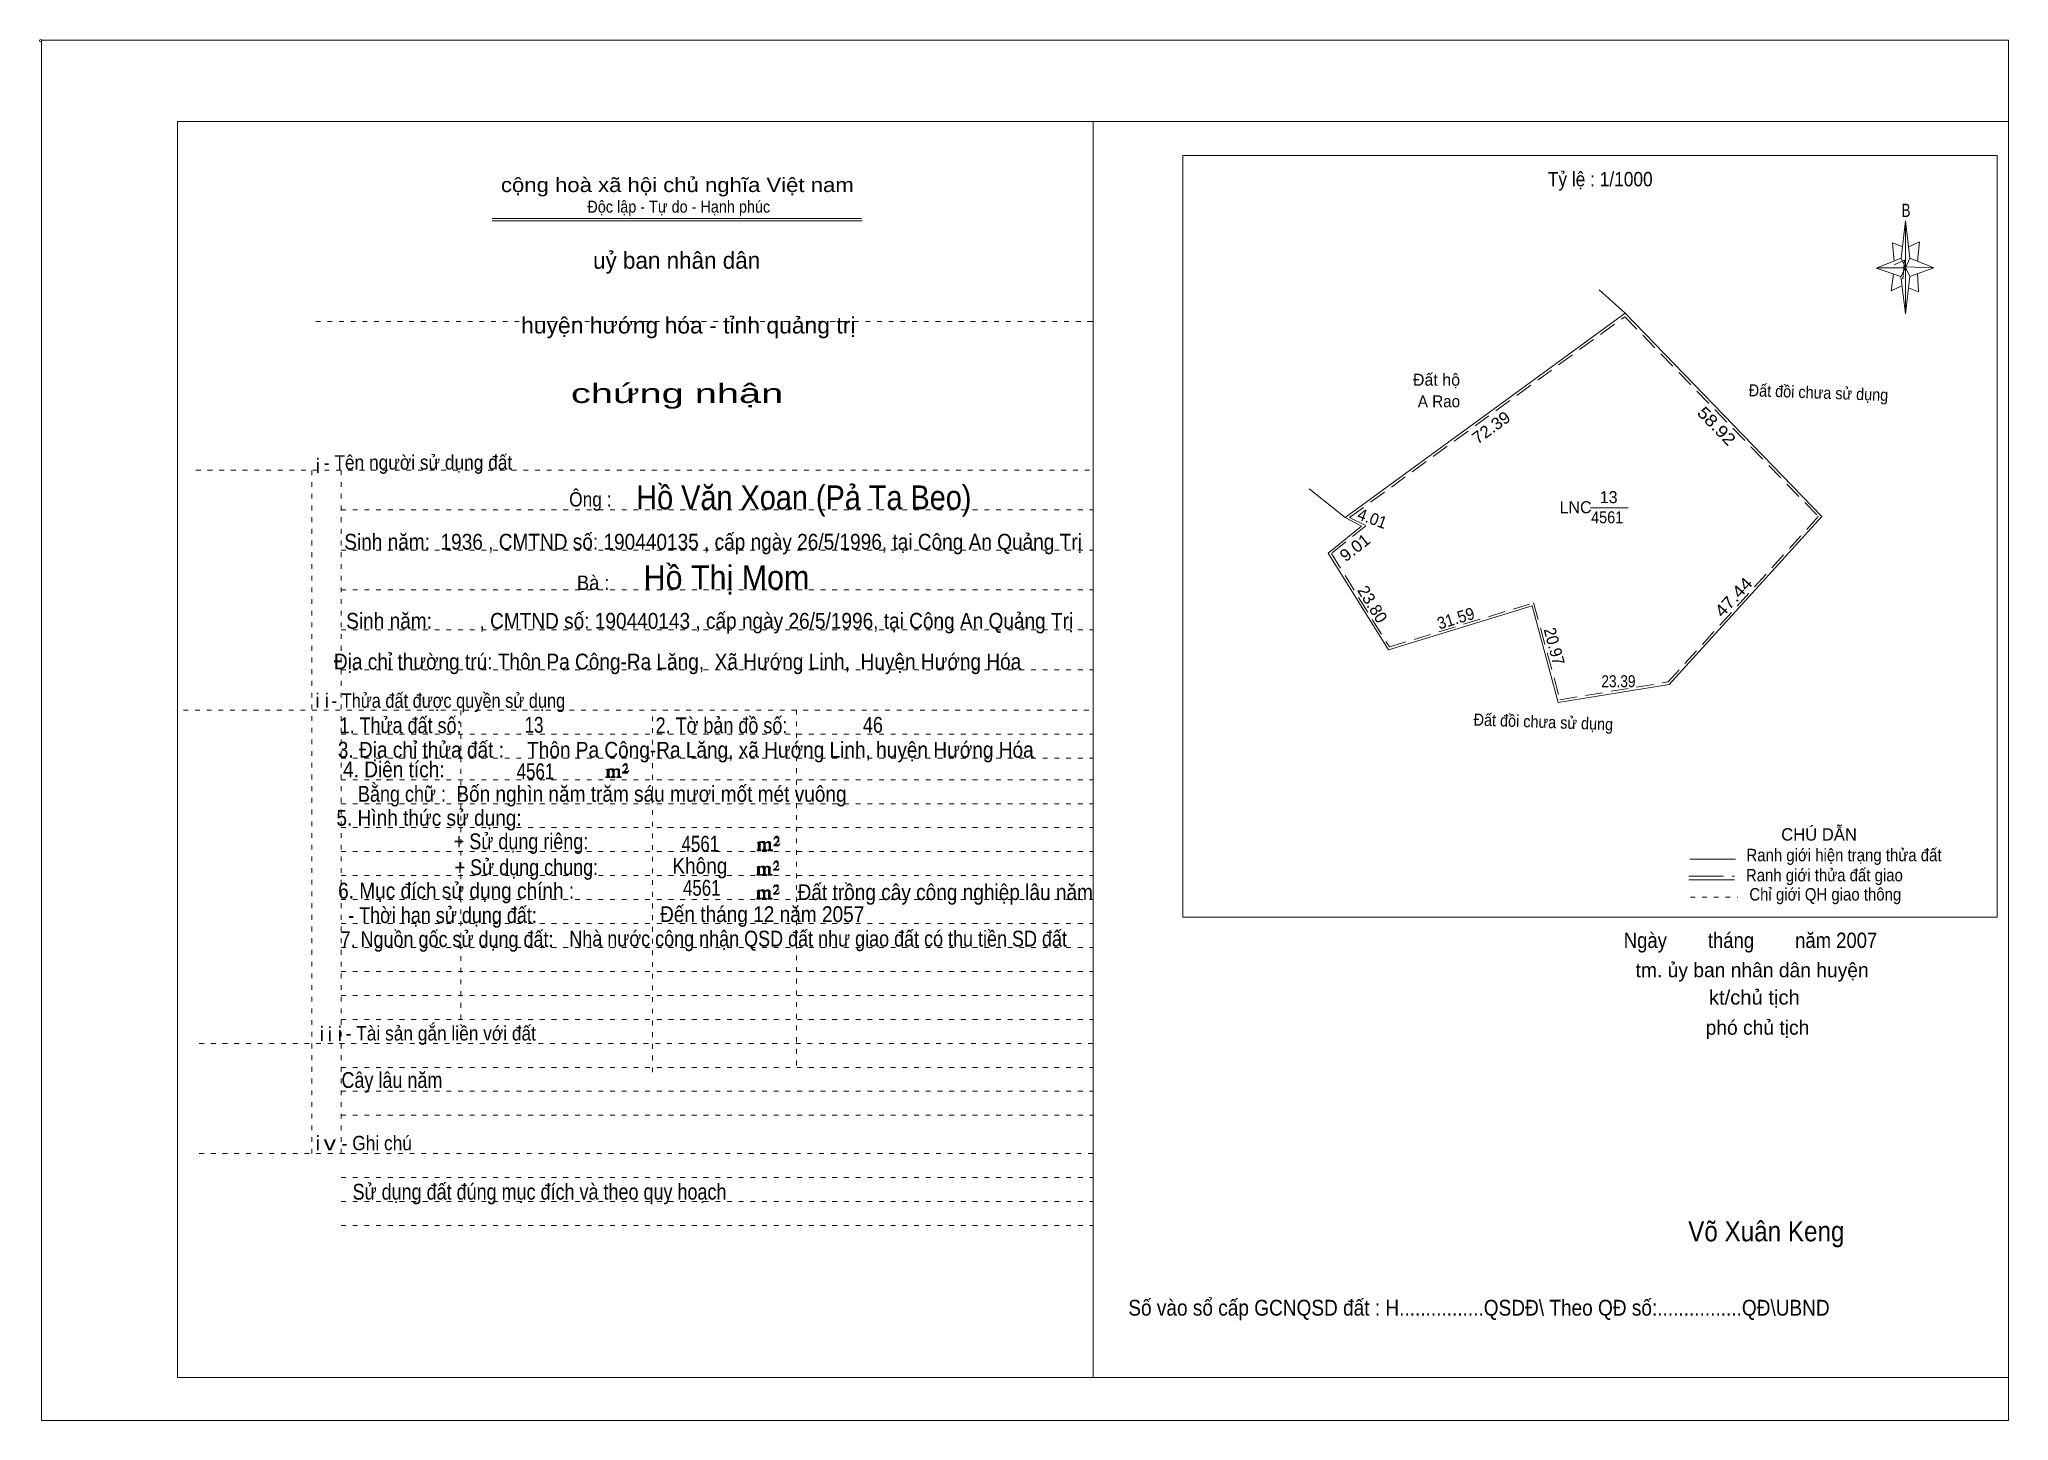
# Model space of a CAD drawing. Header units: centimetres. Extents: x -1.6 to 39.5, y -3.3 to 25.5.
import ezdxf
from ezdxf.enums import TextEntityAlignment as Align

# ---------------------------------------------------------------- set-up
doc = ezdxf.new("R2010")
doc.units = ezdxf.units.CM
doc.header["$LTSCALE"] = 0.12
for name, pattern in [('DOTTED', [1.5, 0.3, -1.2]), ('LONG_DASHED', [7.5, 6, -1.5]), ('MEDIUM_DASHED', [4.5, 3, -1.5])]:
    doc.linetypes.add(name, pattern=pattern)
for name, color, linetype, lineweight in [('1', 7, 'DOTTED', 13), ('10', 7, 'Continuous', 13), ('13', 7, 'Continuous', 13), ('4', 7, 'Continuous', 13), ('5', 7, 'Continuous', 13), ('50', 7, 'Continuous', 13)]:
    doc.layers.add(name, color=color, linetype=linetype, lineweight=lineweight)
doc.layers.add('30', color=7, linetype='Continuous')

msp = doc.modelspace()

# ---------------------------------------------------------------- hatches: boundary and pattern name
at = {"layer": '50'}
for points in [[(10.27, 10.13), (10.27, 10.12), (10.27, 10.11), (10.25, 10.11), (10.24, 10.11), (10.24, 10.1), (10.33, 10.1), (10.33, 10.11), (10.32, 10.11), (10.31, 10.11), (10.31, 10.12), (10.31, 10.13), (10.31, 10.24), (10.31, 10.25), (10.32, 10.26), (10.34, 10.26), (10.35, 10.26), (10.36, 10.26), (10.37, 10.25), (10.39, 10.22), (10.39, 10.13), (10.37, 10.12), (10.37, 10.11), (10.36, 10.11), (10.35, 10.11), (10.35, 10.1), (10.44, 10.1), (10.44, 10.11), (10.43, 10.11), (10.42, 10.11), (10.42, 10.12), (10.42, 10.13), (10.42, 10.24), (10.44, 10.26), (10.45, 10.26), (10.46, 10.26), (10.49, 10.26), (10.49, 10.25), (10.5, 10.24), (10.5, 10.22), (10.5, 10.13), (10.5, 10.12), (10.49, 10.11), (10.49, 10.11), (10.47, 10.11), (10.47, 10.1), (10.56, 10.1), (10.56, 10.11), (10.55, 10.11), (10.54, 10.11), (10.53, 10.12), (10.53, 10.13), (10.53, 10.2), (10.53, 10.25), (10.53, 10.26), (10.52, 10.27), (10.5, 10.28), (10.47, 10.28), (10.46, 10.28), (10.44, 10.27), (10.41, 10.25), (10.41, 10.26), (10.4, 10.28), (10.39, 10.28), (10.37, 10.28), (10.35, 10.28), (10.34, 10.28), (10.32, 10.26), (10.31, 10.26), (10.31, 10.25), (10.31, 10.25), (10.31, 10.26), (10.31, 10.28), (10.24, 10.26), (10.24, 10.26), (10.25, 10.26), (10.27, 10.25), (10.27, 10.24), (10.27, 10.23)], [(10.69, 10.19), (10.72, 10.24), (10.72, 10.24), (10.71, 10.22), (10.69, 10.22), (10.68, 10.22), (10.63, 10.22), (10.66, 10.26), (10.67, 10.27), (10.69, 10.28), (10.69, 10.3), (10.69, 10.32), (10.69, 10.34), (10.69, 10.35), (10.69, 10.37), (10.68, 10.38), (10.67, 10.38), (10.66, 10.39), (10.65, 10.39), (10.63, 10.38), (10.63, 10.38), (10.62, 10.37), (10.61, 10.35), (10.59, 10.33), (10.61, 10.33), (10.61, 10.35), (10.62, 10.35), (10.63, 10.36), (10.65, 10.36), (10.66, 10.36), (10.67, 10.35), (10.68, 10.35), (10.68, 10.32), (10.68, 10.3), (10.66, 10.28), (10.66, 10.26), (10.65, 10.25), (10.59, 10.2), (10.59, 10.19)], [(13.42, 8.61), (13.42, 8.6), (13.42, 8.59), (13.41, 8.59), (13.4, 8.59), (13.4, 8.57), (13.48, 8.57), (13.48, 8.59), (13.47, 8.59), (13.46, 8.59), (13.46, 8.6), (13.46, 8.61), (13.46, 8.72), (13.46, 8.73), (13.47, 8.74), (13.5, 8.74), (13.51, 8.74), (13.52, 8.74), (13.53, 8.73), (13.54, 8.69), (13.54, 8.61), (13.53, 8.6), (13.53, 8.59), (13.52, 8.59), (13.51, 8.59), (13.51, 8.57), (13.6, 8.57), (13.6, 8.59), (13.58, 8.59), (13.57, 8.59), (13.57, 8.6), (13.57, 8.61), (13.57, 8.72), (13.6, 8.74), (13.61, 8.74), (13.62, 8.74), (13.64, 8.74), (13.64, 8.73), (13.65, 8.72), (13.65, 8.69), (13.65, 8.61), (13.65, 8.6), (13.64, 8.59), (13.64, 8.59), (13.63, 8.59), (13.63, 8.57), (13.72, 8.57), (13.72, 8.59), (13.7, 8.59), (13.69, 8.59), (13.68, 8.6), (13.68, 8.61), (13.68, 8.68), (13.68, 8.73), (13.68, 8.74), (13.67, 8.75), (13.65, 8.76), (13.63, 8.76), (13.62, 8.76), (13.6, 8.75), (13.56, 8.73), (13.56, 8.74), (13.55, 8.76), (13.54, 8.76), (13.53, 8.76), (13.51, 8.76), (13.5, 8.76), (13.47, 8.74), (13.46, 8.74), (13.46, 8.73), (13.46, 8.73), (13.46, 8.74), (13.46, 8.76), (13.4, 8.74), (13.4, 8.74), (13.41, 8.74), (13.42, 8.73), (13.42, 8.72), (13.42, 8.71)], [(13.85, 8.67), (13.87, 8.72), (13.87, 8.72), (13.86, 8.69), (13.85, 8.69), (13.84, 8.69), (13.78, 8.69), (13.82, 8.74), (13.83, 8.75), (13.85, 8.76), (13.85, 8.78), (13.85, 8.79), (13.85, 8.82), (13.85, 8.83), (13.85, 8.85), (13.84, 8.86), (13.83, 8.86), (13.82, 8.87), (13.8, 8.87), (13.78, 8.86), (13.78, 8.86), (13.77, 8.85), (13.76, 8.83), (13.75, 8.81), (13.76, 8.81), (13.76, 8.83), (13.77, 8.83), (13.78, 8.84), (13.8, 8.84), (13.82, 8.84), (13.83, 8.83), (13.84, 8.83), (13.84, 8.79), (13.84, 8.78), (13.82, 8.76), (13.82, 8.74), (13.8, 8.73), (13.75, 8.68), (13.75, 8.67)], [(13.41, 8.09), (13.41, 8.08), (13.41, 8.07), (13.4, 8.07), (13.39, 8.07), (13.39, 8.06), (13.48, 8.06), (13.48, 8.07), (13.47, 8.07), (13.45, 8.07), (13.45, 8.08), (13.45, 8.09), (13.45, 8.2), (13.45, 8.21), (13.47, 8.23), (13.49, 8.23), (13.5, 8.23), (13.51, 8.23), (13.52, 8.21), (13.53, 8.18), (13.53, 8.09), (13.52, 8.08), (13.52, 8.07), (13.51, 8.07), (13.5, 8.07), (13.5, 8.06), (13.59, 8.06), (13.59, 8.07), (13.58, 8.07), (13.57, 8.07), (13.57, 8.08), (13.57, 8.09), (13.57, 8.2), (13.59, 8.23), (13.6, 8.23), (13.61, 8.23), (13.63, 8.23), (13.63, 8.21), (13.64, 8.2), (13.64, 8.18), (13.64, 8.09), (13.64, 8.08), (13.63, 8.07), (13.63, 8.07), (13.62, 8.07), (13.62, 8.06), (13.71, 8.06), (13.71, 8.07), (13.7, 8.07), (13.69, 8.07), (13.67, 8.08), (13.67, 8.09), (13.67, 8.17), (13.67, 8.21), (13.67, 8.23), (13.66, 8.24), (13.64, 8.25), (13.62, 8.25), (13.61, 8.25), (13.59, 8.24), (13.55, 8.21), (13.55, 8.23), (13.54, 8.25), (13.53, 8.25), (13.52, 8.25), (13.5, 8.25), (13.49, 8.25), (13.47, 8.23), (13.45, 8.23), (13.45, 8.21), (13.45, 8.21), (13.45, 8.23), (13.45, 8.25), (13.39, 8.23), (13.39, 8.23), (13.4, 8.23), (13.41, 8.21), (13.41, 8.2), (13.41, 8.19)], [(13.84, 8.16), (13.86, 8.2), (13.86, 8.2), (13.85, 8.18), (13.84, 8.18), (13.83, 8.18), (13.77, 8.18), (13.81, 8.23), (13.82, 8.24), (13.84, 8.25), (13.84, 8.27), (13.84, 8.28), (13.84, 8.3), (13.84, 8.31), (13.84, 8.34), (13.83, 8.35), (13.82, 8.35), (13.81, 8.36), (13.8, 8.36), (13.77, 8.35), (13.77, 8.35), (13.76, 8.34), (13.75, 8.31), (13.74, 8.29), (13.75, 8.29), (13.75, 8.31), (13.76, 8.31), (13.77, 8.33), (13.8, 8.33), (13.81, 8.33), (13.82, 8.31), (13.83, 8.31), (13.83, 8.28), (13.83, 8.27), (13.81, 8.25), (13.81, 8.23), (13.8, 8.21), (13.74, 8.17), (13.74, 8.16)], [(13.84, 7.66), (13.86, 7.71), (13.86, 7.71), (13.85, 7.68), (13.84, 7.68), (13.83, 7.68), (13.77, 7.68), (13.81, 7.73), (13.82, 7.74), (13.84, 7.75), (13.84, 7.77), (13.84, 7.78), (13.84, 7.81), (13.84, 7.82), (13.84, 7.84), (13.83, 7.85), (13.82, 7.85), (13.81, 7.86), (13.79, 7.86), (13.77, 7.85), (13.77, 7.85), (13.76, 7.84), (13.75, 7.82), (13.74, 7.8), (13.75, 7.8), (13.75, 7.82), (13.76, 7.82), (13.77, 7.83), (13.79, 7.83), (13.81, 7.83), (13.82, 7.82), (13.83, 7.82), (13.83, 7.78), (13.83, 7.77), (13.81, 7.75), (13.81, 7.73), (13.79, 7.72), (13.74, 7.67), (13.74, 7.66)], [(13.41, 7.6), (13.41, 7.59), (13.41, 7.58), (13.4, 7.58), (13.39, 7.58), (13.39, 7.56), (13.47, 7.56), (13.47, 7.58), (13.46, 7.58), (13.45, 7.58), (13.45, 7.59), (13.45, 7.6), (13.45, 7.71), (13.45, 7.72), (13.46, 7.73), (13.49, 7.73), (13.5, 7.73), (13.51, 7.73), (13.52, 7.72), (13.53, 7.68), (13.53, 7.6), (13.52, 7.59), (13.52, 7.58), (13.51, 7.58), (13.5, 7.58), (13.5, 7.56), (13.59, 7.56), (13.59, 7.58), (13.57, 7.58), (13.56, 7.58), (13.56, 7.59), (13.56, 7.6), (13.56, 7.71), (13.59, 7.73), (13.6, 7.73), (13.61, 7.73), (13.63, 7.73), (13.63, 7.72), (13.64, 7.71), (13.64, 7.68), (13.64, 7.6), (13.64, 7.59), (13.63, 7.58), (13.63, 7.58), (13.62, 7.58), (13.62, 7.56), (13.71, 7.56), (13.71, 7.58), (13.69, 7.58), (13.68, 7.58), (13.67, 7.59), (13.67, 7.6), (13.67, 7.67), (13.67, 7.72), (13.67, 7.73), (13.66, 7.74), (13.64, 7.75), (13.62, 7.75), (13.61, 7.75), (13.59, 7.74), (13.55, 7.72), (13.55, 7.73), (13.54, 7.75), (13.53, 7.75), (13.52, 7.75), (13.5, 7.75), (13.49, 7.75), (13.46, 7.73), (13.45, 7.73), (13.45, 7.72), (13.45, 7.72), (13.45, 7.73), (13.45, 7.75), (13.39, 7.73), (13.39, 7.73), (13.4, 7.73), (13.41, 7.72), (13.41, 7.71), (13.41, 7.7)]]:
    msp.add_hatch(color=256, dxfattribs=at).paths.add_polyline_path(points)

# ---------------------------------------------------------------- linework, layer by layer
at = {"layer": '1', "linetype": 'Continuous'}
for p, q in [((1.31, -2.42), (1.31, 23.78)), ((1.31, 23.78), (39.51, 23.78)), ((20.41, -2.42), (20.41, 23.78)), ((39.51, -2.42), (39.51, 23.78)), ((7.87, 21.76), (15.58, 21.76)), ((7.87, 21.71), (15.59, 21.71)), ((37.26, 20.55), (36.75, 20.72)), ((1.31, -2.42), (39.51, -2.42))]:
    msp.add_line(p, q, dxfattribs=at)
at = {"layer": '1'}
for p, q in [((4.19, 19.61), (20.41, 19.61)), ((1.69, 16.51), (20.41, 16.51)), ((4.11, 2.25), (4.11, 16.51)), ((4.72, 2.25), (4.72, 16.51)), ((4.72, 15.68), (20.41, 15.68)), ((4.72, 14.84), (20.41, 14.84)), ((4.72, 14.01), (20.41, 14.01)), ((4.72, 13.18), (20.41, 13.18)), ((4.72, 12.34), (20.41, 12.34)), ((1.43, 11.5), (20.41, 11.5)), ((7.22, 5.05), (7.22, 11.5)), ((11.22, 3.95), (11.22, 11.5)), ((14.22, 4.09), (14.22, 11.5)), ((4.72, 11), (20.41, 11)), ((4.72, 10.5), (20.41, 10.5)), ((4.72, 10.05), (20.41, 10.05)), ((4.72, 9.55), (20.41, 9.55)), ((4.72, 9.05), (20.41, 9.05)), ((4.72, 8.55), (20.41, 8.55)), ((4.72, 8.05), (20.41, 8.05)), ((4.72, 7.55), (20.41, 7.55)), ((4.72, 7.05), (20.41, 7.05)), ((4.72, 6.55), (20.41, 6.55)), ((4.72, 6.05), (20.41, 6.05)), ((4.72, 5.55), (20.41, 5.55)), ((4.72, 5.05), (20.41, 5.05)), ((1.76, 4.55), (20.41, 4.55)), ((4.72, 4.05), (20.41, 4.05)), ((4.72, 3.55), (20.41, 3.55)), ((4.72, 3.05), (20.41, 3.05)), ((1.76, 2.25), (20.41, 2.25)), ((4.72, 1.75), (20.41, 1.75)), ((4.72, 1.25), (20.41, 1.25)), ((4.72, 0.75), (20.41, 0.75))]:
    msp.add_line(p, q, dxfattribs=at)
at = {"layer": '1', "linetype": 'Continuous'}
msp.add_lwpolyline([(-1.53, -3.32), (39.51, -3.32), (39.51, 25.48), (-1.53, 25.48)], close=True, dxfattribs=at)
msp.add_lwpolyline([(37.27, 20.35), (37.06, 20.25), (37.11, 20.6)], dxfattribs=at)
at = {"layer": '10'}
for p, q in [((30.97, 20.27), (31.51, 19.78)), ((25.67, 15.52), (31.51, 19.78)), ((31.51, 19.78), (35.61, 15.54)), ((25.67, 15.52), (24.92, 16.12)), ((35.61, 15.54), (32.43, 12.04))]:
    msp.add_line(p, q, dxfattribs=at)
at = {"layer": '10', "linetype": 'MEDIUM_DASHED'}
for p, q in [((25.76, 15.52), (31.5, 19.71)), ((31.5, 19.71), (35.54, 15.54)), ((35.54, 15.54), (32.41, 12.09))]:
    msp.add_line(p, q, dxfattribs=at)
at = {"layer": '10'}
msp.add_lwpolyline([(25.67, 15.52), (26.01, 15.34), (25.31, 14.78), (26.57, 12.76), (29.57, 13.68), (30.11, 11.66), (32.43, 12.04)], dxfattribs=at)
at = {"layer": '10', "linetype": 'MEDIUM_DASHED'}
msp.add_lwpolyline([(25.76, 15.52), (26.1, 15.35), (25.38, 14.77), (26.59, 12.82), (29.6, 13.74), (30.15, 11.72), (32.41, 12.09)], dxfattribs=at)
at = {"layer": '13'}
msp.add_line((30.79, 15.72), (31.57, 15.72), dxfattribs=at)
at = {"layer": '4'}
for p, q in [((32.86, 8.39), (33.81, 8.39)), ((32.84, 7.96), (33.79, 7.96))]:
    msp.add_line(p, q, dxfattribs=at)
at = {"layer": '4', "linetype": 'LONG_DASHED'}
msp.add_line((32.84, 8.04), (33.79, 8.04), dxfattribs=at)
at = {"layer": '4', "linetype": 'DOTTED'}
msp.add_line((32.87, 7.6), (33.86, 7.6), dxfattribs=at)
at = {"layer": '4'}
msp.add_lwpolyline([(22.28, 23.07), (39.27, 23.07), (39.27, 7.18), (22.28, 7.18)], close=True, dxfattribs=at)
msp.add_circle((-1.55, 25.47), 0.025, dxfattribs=at)
at = {"layer": '5'}
for p, q in [((37.27, 20.93), (37.36, 21.71)), ((37.45, 20.55), (37.36, 19.77)), ((37.45, 20.93), (37.95, 20.73)), ((37.61, 20.61), (37.63, 20.23)), ((37.63, 20.23), (37.42, 20.31))]:
    msp.add_line(p, q, dxfattribs=at)
for points in [[(37.36, 21.71), (37.45, 20.93), (37.36, 20.73)], [(37.36, 20.73), (36.77, 20.73), (37.27, 20.93), (37.45, 20.55), (37.95, 20.73), (37.36, 20.75)], [(37.36, 20.73), (37.36, 19.77), (37.26, 20.55)]]:
    msp.add_lwpolyline(points, close=True, dxfattribs=at)
for points in [[(37.3, 21.17), (37.09, 21.25), (37.12, 20.87)], [(37.43, 21.17), (37.65, 21.27), (37.61, 20.87)], [(37.36, 20.73), (37.27, 20.93), (36.77, 20.73)], [(37.12, 20.79), (37.34, 20.89), (37.3, 20.49)], [(37.36, 20.73), (37.45, 20.55), (37.95, 20.73)]]:
    msp.add_lwpolyline(points, dxfattribs=at)
at = {"layer": '50'}
for points in [[(10.27, 10.13), (10.27, 10.12), (10.27, 10.11), (10.25, 10.11), (10.24, 10.11), (10.24, 10.1), (10.33, 10.1), (10.33, 10.11), (10.32, 10.11), (10.31, 10.11), (10.31, 10.12), (10.31, 10.13), (10.31, 10.24), (10.31, 10.25), (10.32, 10.26), (10.34, 10.26), (10.35, 10.26), (10.36, 10.26), (10.37, 10.25), (10.39, 10.22), (10.39, 10.13), (10.37, 10.12), (10.37, 10.11), (10.36, 10.11), (10.35, 10.11), (10.35, 10.1), (10.44, 10.1), (10.44, 10.11), (10.43, 10.11), (10.42, 10.11), (10.42, 10.12), (10.42, 10.13), (10.42, 10.24), (10.44, 10.26), (10.45, 10.26), (10.46, 10.26), (10.49, 10.26), (10.49, 10.25), (10.5, 10.24), (10.5, 10.22), (10.5, 10.13), (10.5, 10.12), (10.49, 10.11), (10.49, 10.11), (10.47, 10.11), (10.47, 10.1), (10.56, 10.1), (10.56, 10.11), (10.55, 10.11), (10.54, 10.11), (10.53, 10.12), (10.53, 10.13), (10.53, 10.2), (10.53, 10.25), (10.53, 10.26), (10.52, 10.27), (10.5, 10.28), (10.47, 10.28), (10.46, 10.28), (10.44, 10.27), (10.41, 10.25), (10.41, 10.26), (10.4, 10.28), (10.39, 10.28), (10.37, 10.28), (10.35, 10.28), (10.34, 10.28), (10.32, 10.26), (10.31, 10.26), (10.31, 10.25), (10.31, 10.25), (10.31, 10.26), (10.31, 10.28), (10.24, 10.26), (10.24, 10.26), (10.25, 10.26), (10.27, 10.25), (10.27, 10.24), (10.27, 10.23)], [(10.69, 10.19), (10.72, 10.24), (10.72, 10.24), (10.71, 10.22), (10.69, 10.22), (10.68, 10.22), (10.63, 10.22), (10.66, 10.26), (10.67, 10.27), (10.69, 10.28), (10.69, 10.3), (10.69, 10.32), (10.69, 10.34), (10.69, 10.35), (10.69, 10.37), (10.68, 10.38), (10.67, 10.38), (10.66, 10.39), (10.65, 10.39), (10.63, 10.38), (10.63, 10.38), (10.62, 10.37), (10.61, 10.35), (10.59, 10.33), (10.61, 10.33), (10.61, 10.35), (10.62, 10.35), (10.63, 10.36), (10.65, 10.36), (10.66, 10.36), (10.67, 10.35), (10.68, 10.35), (10.68, 10.32), (10.68, 10.3), (10.66, 10.28), (10.66, 10.26), (10.65, 10.25), (10.59, 10.2), (10.59, 10.19)], [(13.42, 8.61), (13.42, 8.6), (13.42, 8.59), (13.41, 8.59), (13.4, 8.59), (13.4, 8.57), (13.48, 8.57), (13.48, 8.59), (13.47, 8.59), (13.46, 8.59), (13.46, 8.6), (13.46, 8.61), (13.46, 8.72), (13.46, 8.73), (13.47, 8.74), (13.5, 8.74), (13.51, 8.74), (13.52, 8.74), (13.53, 8.73), (13.54, 8.69), (13.54, 8.61), (13.53, 8.6), (13.53, 8.59), (13.52, 8.59), (13.51, 8.59), (13.51, 8.57), (13.6, 8.57), (13.6, 8.59), (13.58, 8.59), (13.57, 8.59), (13.57, 8.6), (13.57, 8.61), (13.57, 8.72), (13.6, 8.74), (13.61, 8.74), (13.62, 8.74), (13.64, 8.74), (13.64, 8.73), (13.65, 8.72), (13.65, 8.69), (13.65, 8.61), (13.65, 8.6), (13.64, 8.59), (13.64, 8.59), (13.63, 8.59), (13.63, 8.57), (13.72, 8.57), (13.72, 8.59), (13.7, 8.59), (13.69, 8.59), (13.68, 8.6), (13.68, 8.61), (13.68, 8.68), (13.68, 8.73), (13.68, 8.74), (13.67, 8.75), (13.65, 8.76), (13.63, 8.76), (13.62, 8.76), (13.6, 8.75), (13.56, 8.73), (13.56, 8.74), (13.55, 8.76), (13.54, 8.76), (13.53, 8.76), (13.51, 8.76), (13.5, 8.76), (13.47, 8.74), (13.46, 8.74), (13.46, 8.73), (13.46, 8.73), (13.46, 8.74), (13.46, 8.76), (13.4, 8.74), (13.4, 8.74), (13.41, 8.74), (13.42, 8.73), (13.42, 8.72), (13.42, 8.71)], [(13.85, 8.67), (13.87, 8.72), (13.87, 8.72), (13.86, 8.69), (13.85, 8.69), (13.84, 8.69), (13.78, 8.69), (13.82, 8.74), (13.83, 8.75), (13.85, 8.76), (13.85, 8.78), (13.85, 8.79), (13.85, 8.82), (13.85, 8.83), (13.85, 8.85), (13.84, 8.86), (13.83, 8.86), (13.82, 8.87), (13.8, 8.87), (13.78, 8.86), (13.78, 8.86), (13.77, 8.85), (13.76, 8.83), (13.75, 8.81), (13.76, 8.81), (13.76, 8.83), (13.77, 8.83), (13.78, 8.84), (13.8, 8.84), (13.82, 8.84), (13.83, 8.83), (13.84, 8.83), (13.84, 8.79), (13.84, 8.78), (13.82, 8.76), (13.82, 8.74), (13.8, 8.73), (13.75, 8.68), (13.75, 8.67)], [(13.41, 8.09), (13.41, 8.08), (13.41, 8.07), (13.4, 8.07), (13.39, 8.07), (13.39, 8.06), (13.48, 8.06), (13.48, 8.07), (13.47, 8.07), (13.45, 8.07), (13.45, 8.08), (13.45, 8.09), (13.45, 8.2), (13.45, 8.21), (13.47, 8.23), (13.49, 8.23), (13.5, 8.23), (13.51, 8.23), (13.52, 8.21), (13.53, 8.18), (13.53, 8.09), (13.52, 8.08), (13.52, 8.07), (13.51, 8.07), (13.5, 8.07), (13.5, 8.06), (13.59, 8.06), (13.59, 8.07), (13.58, 8.07), (13.57, 8.07), (13.57, 8.08), (13.57, 8.09), (13.57, 8.2), (13.59, 8.23), (13.6, 8.23), (13.61, 8.23), (13.63, 8.23), (13.63, 8.21), (13.64, 8.2), (13.64, 8.18), (13.64, 8.09), (13.64, 8.08), (13.63, 8.07), (13.63, 8.07), (13.62, 8.07), (13.62, 8.06), (13.71, 8.06), (13.71, 8.07), (13.7, 8.07), (13.69, 8.07), (13.67, 8.08), (13.67, 8.09), (13.67, 8.17), (13.67, 8.21), (13.67, 8.23), (13.66, 8.24), (13.64, 8.25), (13.62, 8.25), (13.61, 8.25), (13.59, 8.24), (13.55, 8.21), (13.55, 8.23), (13.54, 8.25), (13.53, 8.25), (13.52, 8.25), (13.5, 8.25), (13.49, 8.25), (13.47, 8.23), (13.45, 8.23), (13.45, 8.21), (13.45, 8.21), (13.45, 8.23), (13.45, 8.25), (13.39, 8.23), (13.39, 8.23), (13.4, 8.23), (13.41, 8.21), (13.41, 8.2), (13.41, 8.19)], [(13.84, 8.16), (13.86, 8.2), (13.86, 8.2), (13.85, 8.18), (13.84, 8.18), (13.83, 8.18), (13.77, 8.18), (13.81, 8.23), (13.82, 8.24), (13.84, 8.25), (13.84, 8.27), (13.84, 8.28), (13.84, 8.3), (13.84, 8.31), (13.84, 8.34), (13.83, 8.35), (13.82, 8.35), (13.81, 8.36), (13.8, 8.36), (13.77, 8.35), (13.77, 8.35), (13.76, 8.34), (13.75, 8.31), (13.74, 8.29), (13.75, 8.29), (13.75, 8.31), (13.76, 8.31), (13.77, 8.33), (13.8, 8.33), (13.81, 8.33), (13.82, 8.31), (13.83, 8.31), (13.83, 8.28), (13.83, 8.27), (13.81, 8.25), (13.81, 8.23), (13.8, 8.21), (13.74, 8.17), (13.74, 8.16)], [(13.84, 7.66), (13.86, 7.71), (13.86, 7.71), (13.85, 7.68), (13.84, 7.68), (13.83, 7.68), (13.77, 7.68), (13.81, 7.73), (13.82, 7.74), (13.84, 7.75), (13.84, 7.77), (13.84, 7.78), (13.84, 7.81), (13.84, 7.82), (13.84, 7.84), (13.83, 7.85), (13.82, 7.85), (13.81, 7.86), (13.79, 7.86), (13.77, 7.85), (13.77, 7.85), (13.76, 7.84), (13.75, 7.82), (13.74, 7.8), (13.75, 7.8), (13.75, 7.82), (13.76, 7.82), (13.77, 7.83), (13.79, 7.83), (13.81, 7.83), (13.82, 7.82), (13.83, 7.82), (13.83, 7.78), (13.83, 7.77), (13.81, 7.75), (13.81, 7.73), (13.79, 7.72), (13.74, 7.67), (13.74, 7.66)], [(13.41, 7.6), (13.41, 7.59), (13.41, 7.58), (13.4, 7.58), (13.39, 7.58), (13.39, 7.56), (13.47, 7.56), (13.47, 7.58), (13.46, 7.58), (13.45, 7.58), (13.45, 7.59), (13.45, 7.6), (13.45, 7.71), (13.45, 7.72), (13.46, 7.73), (13.49, 7.73), (13.5, 7.73), (13.51, 7.73), (13.52, 7.72), (13.53, 7.68), (13.53, 7.6), (13.52, 7.59), (13.52, 7.58), (13.51, 7.58), (13.5, 7.58), (13.5, 7.56), (13.59, 7.56), (13.59, 7.58), (13.57, 7.58), (13.56, 7.58), (13.56, 7.59), (13.56, 7.6), (13.56, 7.71), (13.59, 7.73), (13.6, 7.73), (13.61, 7.73), (13.63, 7.73), (13.63, 7.72), (13.64, 7.71), (13.64, 7.68), (13.64, 7.6), (13.64, 7.59), (13.63, 7.58), (13.63, 7.58), (13.62, 7.58), (13.62, 7.56), (13.71, 7.56), (13.71, 7.58), (13.69, 7.58), (13.68, 7.58), (13.67, 7.59), (13.67, 7.6), (13.67, 7.67), (13.67, 7.72), (13.67, 7.73), (13.66, 7.74), (13.64, 7.75), (13.62, 7.75), (13.61, 7.75), (13.59, 7.74), (13.55, 7.72), (13.55, 7.73), (13.54, 7.75), (13.53, 7.75), (13.52, 7.75), (13.5, 7.75), (13.49, 7.75), (13.46, 7.73), (13.45, 7.73), (13.45, 7.72), (13.45, 7.72), (13.45, 7.73), (13.45, 7.75), (13.39, 7.73), (13.39, 7.73), (13.4, 7.73), (13.41, 7.72), (13.41, 7.71), (13.41, 7.7)]]:
    msp.add_lwpolyline(points, close=True, dxfattribs=at)

# ---------------------------------------------------------------- texts
at = {"layer": '1'}
for s, height, width, p in [('cộng hoà xã hội chủ nghĩa Việt nam', 0.3, 1.15, (11.735, 22.31)), ('Độc lập - Tự do - Hạnh phúc', 0.25, 0.9, (11.765, 21.88)), ('chứng nhận', 0.4, 1.55, (11.73, 17.91)), ('- Tên người sử dụng đất', 0.3, 0.9, (6.325, 16.52)), ('- Thửa đất được quyền sử dụng', 0.3, 0.85, (6.96, 11.55)), ('- Tài sản gắn liền với đất ', 0.3, 0.9, (6.85, 4.61)), ('v', 0.3, 1.3, (4.485, 2.32)), ('- Ghi chú', 0.3, 0.9, (5.465, 2.32))]:
    msp.add_text(s, height=height, dxfattribs=dict(at, width=width)).set_placement(p, align=Align.CENTER)
for s, height, p in [('uỷ ban nhân dân', 0.35, (11.72, 20.71)), ('i', 0.3, (4.235, 16.45)), ('i', 0.3, (4.225, 11.55)), ('i', 0.3, (4.425, 11.55)), ('i', 0.3, (4.315, 4.6)), ('i', 0.3, (4.485, 4.59)), ('i', 0.3, (4.695, 4.6)), ('i', 0.3, (4.235, 2.32))]:
    msp.add_text(s, height=height, dxfattribs=at).set_placement(p, align=Align.CENTER)
at = {"layer": '10'}
for s, height, width, p in [('Tỷ lệ : 1/1000', 0.3, 0.9, (30.99, 22.43)), ('A Rao', 0.25, 0.95, (27.625, 17.82)), ('Hồ Văn Xoan (Pả Ta Beo)', 0.5, 0.9, (14.375, 15.69)), ('Hồ Thị Mom', 0.5, 0.95, (12.76, 14.02)), ('Võ Xuân Keng', 0.42, 0.9, (34.455, 0.42))]:
    msp.add_text(s, height=height, dxfattribs=dict(at, width=width)).set_placement(p, align=Align.CENTER)
msp.add_text('Đất hộ ', height=0.25, dxfattribs=at).set_placement((27.62, 18.27), align=Align.CENTER)
at = {"layer": '10', "width": 0.9}
for p in [(35.581, 18), (29.841, 11.13)]:
    msp.add_text('Đất đồi chưa sử dụng ', height=0.25, rotation=358, dxfattribs=at).set_placement(p, align=Align.CENTER)
at = {"layer": '10'}
msp.add_text('13', height=0.25, dxfattribs=at).set_placement((30.98, 15.82))
msp.add_text('LNC', height=0.25, dxfattribs=at).set_placement((30.81, 15.61), align=Align.RIGHT)
at = {"layer": '10', "width": 0.9}
msp.add_text('4561', height=0.25, dxfattribs=at).set_placement((30.8, 15.4))
at = {"layer": '30'}
for s, rotation, width, p in [('72.39', 36.031, 1.05, (28.787, 17.297)), ('58.92', 314.085, 1.15, (33.327, 17.342)), ('4.01', 340, 0.95, (26.192, 15.384)), ('9.01', 38.014, 1.05, (25.948, 14.795)), ('47.44', 47.751, 1.15, (33.863, 13.776)), ('31.59', 17.121, 0.95, (28.013, 13.298)), ('20.97', 284.891, 0.95, (29.91, 12.802))]:
    msp.add_text(s, height=0.25, rotation=rotation, dxfattribs=dict(at, width=width)).set_placement(p, align=Align.CENTER)
msp.add_text('23.80', height=0.25, rotation=301.686, dxfattribs=at).set_placement((26.131, 13.646), align=Align.CENTER)
at = {"layer": '30', "width": 0.85}
msp.add_text('23.39', height=0.25, dxfattribs=at).set_placement((31.37, 11.98), align=Align.CENTER)
at = {"layer": '4'}
msp.add_text('CHÚ DẪN', height=0.2591, dxfattribs=at).set_placement((35.555, 8.78), align=Align.CENTER)
at = {"layer": '4', "width": 0.9}
for s, p in [('Ranh giới hiện trạng thửa đất', (36.075, 8.35)), ('Ranh giới thửa đất giao ', (35.71, 7.93)), ('Chỉ giới QH giao thông', (35.685, 7.53))]:
    msp.add_text(s, height=0.2591, dxfattribs=at).set_placement(p, align=Align.CENTER)
at = {"layer": '5', "width": 0.75}
msp.add_text('B', height=0.276, dxfattribs=at).set_placement((37.37, 21.79), align=Align.CENTER)
at = {"layer": '50'}
for s, height, width, p in [('  huyện hướng hóa - tỉnh quảng trị', 0.34, 1.05, (11.83, 19.36)), ('Ông :', 0.3, 0.9, (9.92, 15.75)), ('Sinh năm:  1936 , CMTND số: 190440135 , cấp ngày 26/5/1996, tại Công An Quảng Trị', 0.33, 0.9, (12.48, 14.85)), ('Bà :', 0.3, 0.95, (9.98, 14.01)), ('Sinh năm:         , CMTND số: 190440143 , cấp ngày 26/5/1996, tại Công An Quảng Trị', 0.33, 0.9, (12.41, 13.2)), ('Địa chỉ thường trú: Thôn Pa Công-Ra Lăng,  Xã Hướng Linh,  Huyện Hướng Hóa', 0.33, 0.9, (11.74, 12.35)), ('1. Thửa đất số:  ', 0.33, 0.85, (6.065, 11.02)), ('13', 0.33, 0.8, (8.745, 11.03)), ('2. Tờ bản đồ số:  ', 0.33, 0.85, (12.76, 11.02)), ('46', 0.33, 0.85, (15.815, 11.03)), ('3. Địa chỉ thửa đất : ', 0.33, 0.9, (6.44, 10.51)), ('Thôn Pa Công-Ra Lăng, xã Hướng Linh, huyện Hướng Hóa', 0.33, 0.9, (13.885, 10.51)), ('4. Diện tích: ', 0.33, 0.9, (5.875, 10.1)), ('4561', 0.33, 0.8, (8.775, 10.06)), ('Bằng chữ :', 0.33, 0.85, (5.99, 9.59)), ('Bốn nghìn năm trăm sáu mươi mốt mét vuông', 0.33, 0.9, (11.195, 9.59)), ('5. Hình thức sử dụng:', 0.33, 0.9, (6.555, 9.09)), ('+ Sử dụng riêng:', 0.33, 0.85, (8.475, 8.6)), ('4561', 0.33, 0.8, (12.215, 8.55)), ('+ Sử dụng chung:', 0.33, 0.85, (8.585, 8.06)), ('Không', 0.33, 0.9, (12.205, 8.09)), ('6. Mục đích sử dụng chính :', 0.33, 0.9, (7.12, 7.57)), ('4561', 0.33, 0.8, (12.245, 7.63)), ('Đất trồng cây công nghiệp lâu năm', 0.33, 0.9, (17.325, 7.54)), ('- Thời hạn sử dụng đất:', 0.33, 0.85, (6.835, 7.06)), ('Đến tháng 12 năm 2057', 0.33, 0.9, (13.505, 7.08)), ('7. Nguồn gốc sử dụng đất:', 0.33, 0.85, (6.93, 6.56)), ('Nhà nước công nhận QSD đất như giao đất có thu tiền SD đất ', 0.33, 0.85, (14.725, 6.57)), ('Ngày        tháng        năm 2007', 0.32, 0.9, (34.125, 6.54)), ('kt/chủ tịch', 0.3, 1.05, (34.205, 5.36)), ('Cây lâu năm', 0.33, 0.85, (5.78, 3.62)), ('Sử dụng đất đúng mục đích và theo quy hoạch', 0.33, 0.85, (8.86, 1.29)), ('Số vào sổ cấp GCNQSD đất : H................QSDĐ\\ Theo QĐ số:................QĐ\\UBND', 0.33, 0.9, (28.46, -1.13))]:
    msp.add_text(s, height=height, dxfattribs=dict(at, width=width)).set_placement(p, align=Align.CENTER)
for s, p in [('tm. ủy ban nhân dân huyện ', (34.215, 5.93)), ('phó chủ tịch', (34.27, 4.73))]:
    msp.add_text(s, height=0.3, dxfattribs=at).set_placement(p, align=Align.CENTER)

doc.saveas('drawing.dxf')
